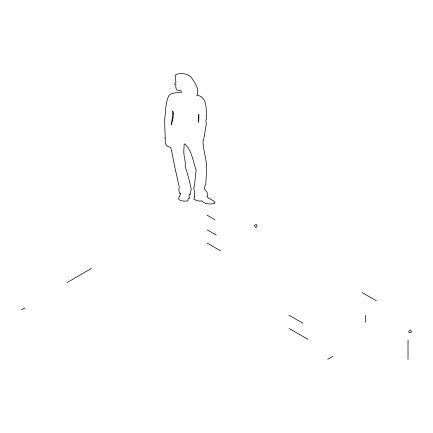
<?xml version="1.0" encoding="UTF-8"?>
<svg xmlns="http://www.w3.org/2000/svg" width="433" height="433" viewBox="0 0 433 433"><rect width="100%" height="100%" fill="white"/><g stroke="black" fill="none" stroke-linecap="round" stroke-linejoin="round"><path stroke-width="0.65" d="M194.547 197.01L194.482 191.278L193.74 188.35L194.596 184.323L196.106 169.915C193.004 161.184 191.916 150.868 184.983 144.054L184.204 144.01L183.781 150.938C183.619 156.183 185.827 161.179 185.183 166.418C187.603 174.001 189.811 181.73 191.251 189.703L190.569 191.824L190.59 194.152L190.184 194.612L189.4 194.184L189.015 195.878L189.578 198L188.052 198.828L187.938 200.912C184.886 201.215 180.956 201.464 178.661 199.158L178.661 198.103L180.842 193.221L179.673 193.524L178.715 189.611L179.343 187.435L175.76 171.398C173.828 163.522 172.735 155.447 170.77 147.48L167.82 146.495L166.039 144.811L165.19 142.17L165.282 138.003L164.935 138.067L164.778 137.526L165.254 137.413C164.968 131.064 164.486 124.39 164.8 117.998C165.899 110.502 165.417 102.388 168.946 95.444C172.08 91.969 177.562 93.29 181.644 92.099L180.485 90.378L177.644 90.286L176.621 89.728L176.166 88.889L175.706 85.988L175.998 84.96L174.618 84.143L175.95 81.875L175.609 80.446L175.771 77.918L175.062 76.013L175.728 74.774C180.637 72.452 186.937 73.448 191.034 77.009C194.433 82.162 199.618 88.473 197.139 94.946L196.669 95.06C208.305 97.057 205.756 110.301 206.622 118.967L205.848 120.087L206.281 124.233L203.499 140.563L203.017 141.412C203.174 151.317 207.396 160.908 206.546 170.905L205.805 183.76L204.149 188.528L207.115 192.23L207.45 196.241L206.958 196.425C208.684 199.602 213.431 199.386 214.876 202.563L214.741 203.288C210.362 204.587 204.749 204.214 201.518 200.728L200.387 201.15L198.79 200.999L194.298 199.613L193.924 198.747L194.536 197.02M254.534 225.571C256.298 231.168 258.902 221.739 254.582 225.425M411.28 331.878C410.376 326.363 406.295 334.904 411.171 332.111M67.31 282.43L91.45 268.492M21.65 309.784L24.908 307.906M327.776 359.233L333.096 356.159M362.188 292.594L376.228 300.702M207.12 215.266L214.979 219.802M207.12 229.826L216.181 235.054M207.12 243.059L220.359 250.702M288.973 315.17L302.889 323.202M289.222 328.512L307.955 339.326M408.016 339.889L408.016 359.444M365.609 315.311L365.609 322.341M198.888 117.251L198.617 122.236L198.449 116.829L198.812 114.372L198.888 117.251M172.919 113.619L171.246 125.007C172.762 120.509 174.012 115.665 172.789 110.935L172.919 113.619"/></g></svg>
